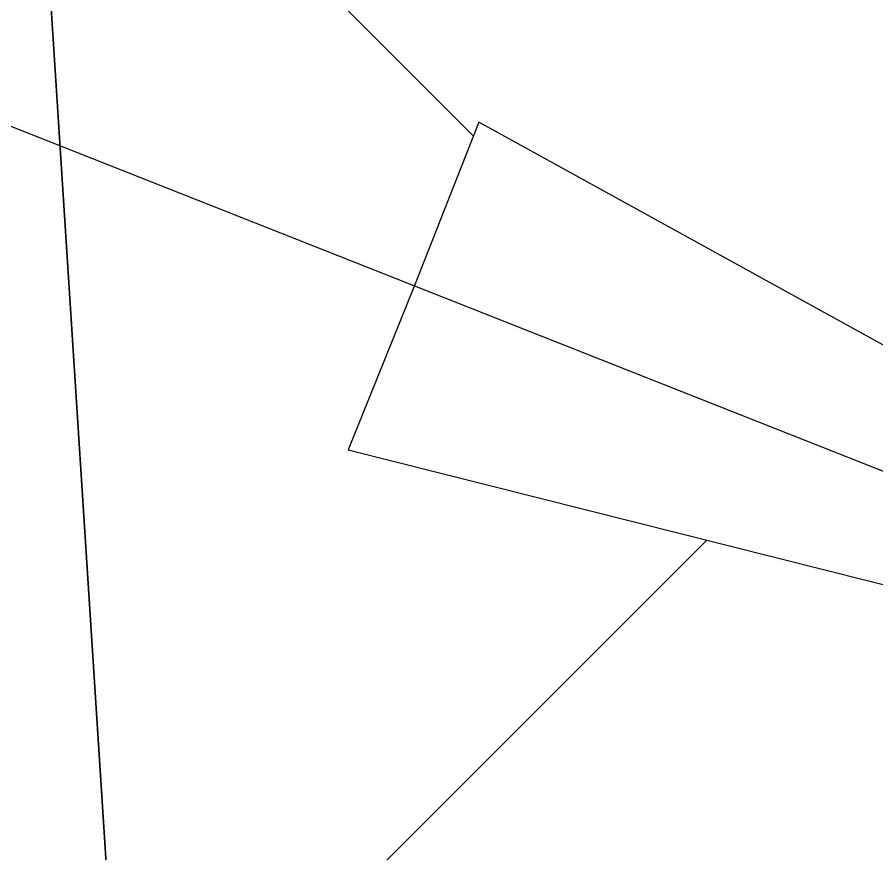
# Model space of a CAD drawing. Header units: metres. Extents: x 0 to 16.5, y 0 to 11.5.
# Drawn here: x 10.31901 to 10.36442, y 5.34617 to 5.39036 of the extents above; entities that cross this region are included whole.
import ezdxf

# ---------------------------------------------------------------- set-up
doc = ezdxf.new("R2010")
doc.units = ezdxf.units.M
doc.layers.add('white rum', color=6, linetype='Continuous')

msp = doc.modelspace()

# ---------------------------------------------------------------- hatches: boundary and pattern name
at = {"layer": 'white rum'}
h = msp.add_hatch(dxfattribs=at)
h.set_pattern_fill('NET', color=256, scale=0.015, angle=45, style=0)
h.set_pattern_definition([(45, (25.07631, 11.799326), (-0.03367596, 0.03367596), []), (135, (25.07631, 11.799326), (-0.03367596, -0.03367596), [])])
h.paths.add_polyline_path([(11.4015, 8.02328), (11.403895, 8.018078), (11.4498, 8.07536), (10.9575, 8.07536), (11.2022, 7.76639), (11.267823, 7.848278), (11.2569, 7.85519), (11.2265, 7.87457), (11.2608, 7.86367), (11.276241, 7.858783), (11.389727, 8.000397), (11.3746, 7.99582), (11.3401, 7.9854), (11.3708, 8.00435)])
h.paths.add_polyline_path([(11.2265, 7.87457), (11.2569, 7.85519), (11.267823, 7.848278), (11.271929, 7.853402)], flags=17)
h.paths.add_polyline_path([(11.2608, 7.86367), (11.2265, 7.87457), (11.271929, 7.853402), (11.276241, 7.858783)], flags=17)
h.paths.add_polyline_path([(11.39891, 8.011857), (11.3401, 7.9854), (11.3746, 7.99582), (11.389727, 8.000397)], flags=16)
h.paths.add_polyline_path([(11.403895, 8.018078), (11.4015, 8.02328), (11.3708, 8.00435), (11.3401, 7.9854), (11.39891, 8.011857)], flags=17)
h.paths.add_polyline_path([(13.8208, 5.63049), (13.4233, 5.63049), (13.4233, 5.4605), (13.8208, 5.4605)])
h.paths.add_polyline_path([(10.7061, 5.28792), (10.6967, 5.31017), (10.6789, 5.3259), (10.6527, 5.33208), (10.6182, 5.32563), (10.5876, 5.30231), (10.5702, 5.27621), (10.5643, 5.24978), (10.5685, 5.22537), (10.5814, 5.20535), (10.6013, 5.19211), (10.6269, 5.18804), (10.6566, 5.19553), (10.6822, 5.21306), (10.6989, 5.23633), (10.7069, 5.26232)], flags=0)
h.paths.add_polyline_path([(10.5633, 5.25803), (10.491799, 5.261413), (10.4914, 5.25217), (10.5274, 5.2551)], flags=16)
h.paths.add_polyline_path([(10.4922, 5.27078), (10.491799, 5.261413), (10.5633, 5.25803), (10.5278, 5.26443)], flags=0)
h.paths.add_polyline_path([(9.7665, 7.66644), (9.24735, 7.66644), (9.24735, 7.483279), (9.27485, 7.48665), (9.24735, 7.475591), (9.24735, 7.37224), (9.7665, 7.37224)])
h.paths.add_polyline_path([(9.4949, 7.52989), (9.53424, 7.51486), (9.56515, 7.48557), (9.59961, 7.47885), (9.61274, 7.46039), (9.62696, 7.44293), (9.64426, 7.42974), (9.66667, 7.42389), (9.68289, 7.40381), (9.69222, 7.3801), (9.31879, 7.3795), (9.32249, 7.40104), (9.33138, 7.42242), (9.36074, 7.42817), (9.38585, 7.44206), (9.40929, 7.45975), (9.43397, 7.47667), (9.45079, 7.50424)], flags=16)
h.paths.add_polyline_path([(9.64789, 7.43658), (9.6786, 7.45551), (9.70942, 7.47444), (9.71322, 7.46599), (9.71707, 7.45747), (9.68246, 7.447)], flags=16)
h.paths.add_polyline_path([(9.64426, 7.42974), (9.62696, 7.44293), (9.61274, 7.46039), (9.59961, 7.47885), (9.56515, 7.48557), (9.53424, 7.51486), (9.4949, 7.52989), (9.45079, 7.50424), (9.43397, 7.47667), (9.40929, 7.45975), (9.38585, 7.44206), (9.36074, 7.42817), (9.33138, 7.42242), (9.32249, 7.40104), (9.31879, 7.3795), (9.69222, 7.3801), (9.68289, 7.40381), (9.66667, 7.42389)], flags=0)
h.paths.add_polyline_path([(9.71323, 7.465967), (9.64789, 7.43658), (9.68246, 7.447), (9.71707, 7.45747)], flags=16)
h.paths.add_polyline_path([(9.71323, 7.465967), (9.70942, 7.47444), (9.6786, 7.45551), (9.64789, 7.43658)], flags=16)
h.paths.add_polyline_path([(9.27485, 7.48665), (9.24735, 7.483279), (9.24735, 7.479227)], flags=17)
h.paths.add_polyline_path([(9.27485, 7.48665), (9.24735, 7.479227), (9.24735, 7.475591)], flags=17)
h.paths.add_polyline_path([(5.866422, 2.901237), (5.856986, 2.937166), (5.72743, 2.89822), (5.713382, 2.82443), (5.849739, 2.82443)])
h.paths.add_polyline_path([(5.897973, 2.922058), (5.87543, 2.94271), (5.866422, 2.901237), (5.86838, 2.89378)])
h.paths.add_polyline_path([(5.87543, 2.94271), (5.856986, 2.937166), (5.866422, 2.901237)])
h.paths.add_polyline_path([(6.11007, 3.04144), (5.968476, 3.04144), (5.97846, 2.99897), (6.13103, 2.95231)], flags=0)
h.paths.add_polyline_path([(4.25858, 2.78646), (4.19942, 2.78646), (4.09831, 2.75319), (4.21403, 2.64725), (4.28233, 2.66858), (4.28233, 2.70247), (4.322927, 2.727543)], flags=17)
h.paths.add_polyline_path([(4.19942, 2.78646), (4.104654, 2.78646), (4.09831, 2.75319)], flags=16)
h.paths.add_polyline_path([(4.38096, 2.78646), (4.25858, 2.78646), (4.322927, 2.727543), (4.375156, 2.7598)], flags=17)
h.paths.add_polyline_path([(4.375156, 2.7598), (4.322927, 2.727543), (4.36062, 2.69303)], flags=16)
h.paths.add_polyline_path([(4.322927, 2.727543), (4.28233, 2.70247), (4.321138, 2.6807), (4.36062, 2.69303)], flags=17)
h.paths.add_polyline_path([(4.41243, 2.78282), (4.375156, 2.7598), (4.36062, 2.69303), (4.321138, 2.6807), (4.4151, 2.62799), (4.54519, 2.70378)], flags=17)
h.paths.add_polyline_path([(4.54519, 2.70378), (4.4151, 2.62799), (4.4151, 2.46838), (4.54519, 2.54417)], flags=17)
h.paths.add_polyline_path([(4.136086, 2.569799), (4.13607, 2.56976), (4.13265, 2.56114), (4.16764, 2.55231), (4.20269, 2.54346)], flags=17)
h.paths.add_polyline_path([(4.13954, 2.57844), (4.136086, 2.569799), (4.20269, 2.54346), (4.17111, 2.56099)], flags=17)
h.paths.add_polyline_path([(4.4151, 2.62799), (4.321138, 2.6807), (4.28233, 2.66858), (4.28233, 2.54557), (4.4151, 2.46838)], flags=17)
h.paths.add_polyline_path([(4.28233, 2.54557), (4.28233, 2.66858), (4.21403, 2.64725), (4.09831, 2.75319), (4.104654, 2.78646), (4.05615, 2.78646), (4.05615, 2.601409), (4.136086, 2.569799), (4.13954, 2.57844), (4.17111, 2.56099), (4.20269, 2.54346), (4.16764, 2.55231), (4.13265, 2.56114), (4.136085, 2.569799), (4.05615, 2.601409), (4.05615, 2.40076), (4.5779, 2.40076), (4.5779, 2.78646), (4.38096, 2.78646), (4.375156, 2.7598), (4.41243, 2.78282), (4.54519, 2.70378), (4.54519, 2.54417), (4.4151, 2.46838)])
h.paths.add_polyline_path([(10.9431, 5.39247), (10.3207, 5.39247), (10.3353, 5.1651), (10.9253, 5.1651)])
h.paths.add_polyline_path([(10.7061, 5.28792), (10.7069, 5.26232), (10.6989, 5.23633), (10.6822, 5.21306), (10.6566, 5.19553), (10.6269, 5.18804), (10.6013, 5.19211), (10.5814, 5.20535), (10.5685, 5.22537), (10.5643, 5.24978), (10.5702, 5.27621), (10.5876, 5.30231), (10.6182, 5.32563), (10.6527, 5.33208), (10.6789, 5.3259), (10.6967, 5.31017)], flags=16)
h.paths.add_polyline_path([(10.5633, 5.25803), (10.5274, 5.2551), (10.4914, 5.25217), (10.4918, 5.26144), (10.4922, 5.27078), (10.5278, 5.26443)], flags=16)
h.paths.add_polyline_path([(10.4066, 5.34983), (10.3716, 5.35867), (10.3365, 5.36751), (10.34, 5.37619), (10.3434, 5.38482), (10.3751, 5.36735)], flags=16)
h.paths.add_polyline_path([(5.897973, 2.922058), (5.86838, 2.89378), (5.959109, 2.866049)])
h.paths.add_polyline_path([(5.87543, 2.94271), (5.866422, 2.901237), (5.86838, 2.89378), (5.897973, 2.922058)], flags=17)
h.paths.add_polyline_path([(6.11007, 3.04144), (5.968476, 3.04144), (5.97846, 2.99897), (6.13103, 2.95231)], flags=17)
h.paths.add_polyline_path([(5.71918, 2.97803), (5.685, 2.98964), (5.683196, 2.980601), (5.75336, 2.96642)], flags=17)
h.paths.add_polyline_path([(5.866422, 2.901237), (5.856986, 2.937166), (5.72743, 2.89822), (5.713382, 2.82443), (5.849739, 2.82443)], flags=16)
h.paths.add_polyline_path([(5.897973, 2.922058), (5.87543, 2.94271), (5.866422, 2.901237), (5.86838, 2.89378)], flags=17)
h.paths.add_polyline_path([(6.18881, 3.04144), (6.11007, 3.04144), (6.13103, 2.95231), (6.01839, 2.84793), (5.959109, 2.866049), (5.99311, 2.8349), (5.990836, 2.82443), (6.18881, 2.82443)])
h.paths.add_polyline_path([(5.8296, 3.04144), (5.66704, 3.04144), (5.66704, 2.983867), (5.683196, 2.980601), (5.685, 2.98964), (5.71918, 2.97803), (5.75336, 2.96642), (5.71733, 2.96886), (5.68132, 2.97136), (5.68317, 2.98047), (5.683196, 2.980601), (5.66704, 2.983867), (5.66704, 2.82443), (5.713382, 2.82443), (5.72743, 2.89822), (5.856986, 2.937166)])
h.paths.add_polyline_path([(5.866422, 2.901237), (5.856986, 2.937166), (5.72743, 2.89822), (5.713382, 2.82443), (5.849739, 2.82443)], flags=17)
h.paths.add_polyline_path([(5.86838, 2.89378), (5.866422, 2.901237), (5.849739, 2.82443), (5.990836, 2.82443), (5.99311, 2.8349), (5.959109, 2.866049)])
h.paths.add_polyline_path([(6.13103, 2.95231), (5.97846, 2.99897), (5.897973, 2.922058), (5.959109, 2.866049), (6.01839, 2.84793)])
h.paths.add_polyline_path([(6.11007, 3.04144), (5.968476, 3.04144), (5.97846, 2.99897), (6.13103, 2.95231)], flags=16)
h.paths.add_polyline_path([(5.97846, 2.99897), (5.968476, 3.04144), (5.8296, 3.04144), (5.856986, 2.937166), (5.87543, 2.94271), (5.897973, 2.922058)])

# ---------------------------------------------------------------- linework, layer by layer
for points in [[(10.2839, 5.96707), (10.2964, 5.77235), (10.3207, 5.39247), (10.3353, 5.1651), (10.3566, 4.83404), (10.8993, 4.83404), (10.9253, 5.1651), (10.9431, 5.39247), (10.9734, 5.7774), (10.9883, 5.96707)], [(10.4066, 5.34983), (10.126, 5.46078), (10.0646, 5.46078)]]:
    msp.add_lwpolyline(points)
for points in [[(10.9431, 5.39247), (10.9253, 5.1651), (10.3353, 5.1651), (10.3207, 5.39247), (10.9431, 5.39247)], [(10.34, 5.37619), (10.3365, 5.36751), (10.3716, 5.35867), (10.4066, 5.34983), (10.3751, 5.36735), (10.3434, 5.38482), (10.34, 5.37619)], [(10.34, 5.37619), (10.3365, 5.36751), (10.3716, 5.35867), (10.4066, 5.34983), (10.3751, 5.36735), (10.3434, 5.38482), (10.34, 5.37619)]]:
    msp.add_lwpolyline(points, close=True)

doc.saveas('drawing.dxf')
